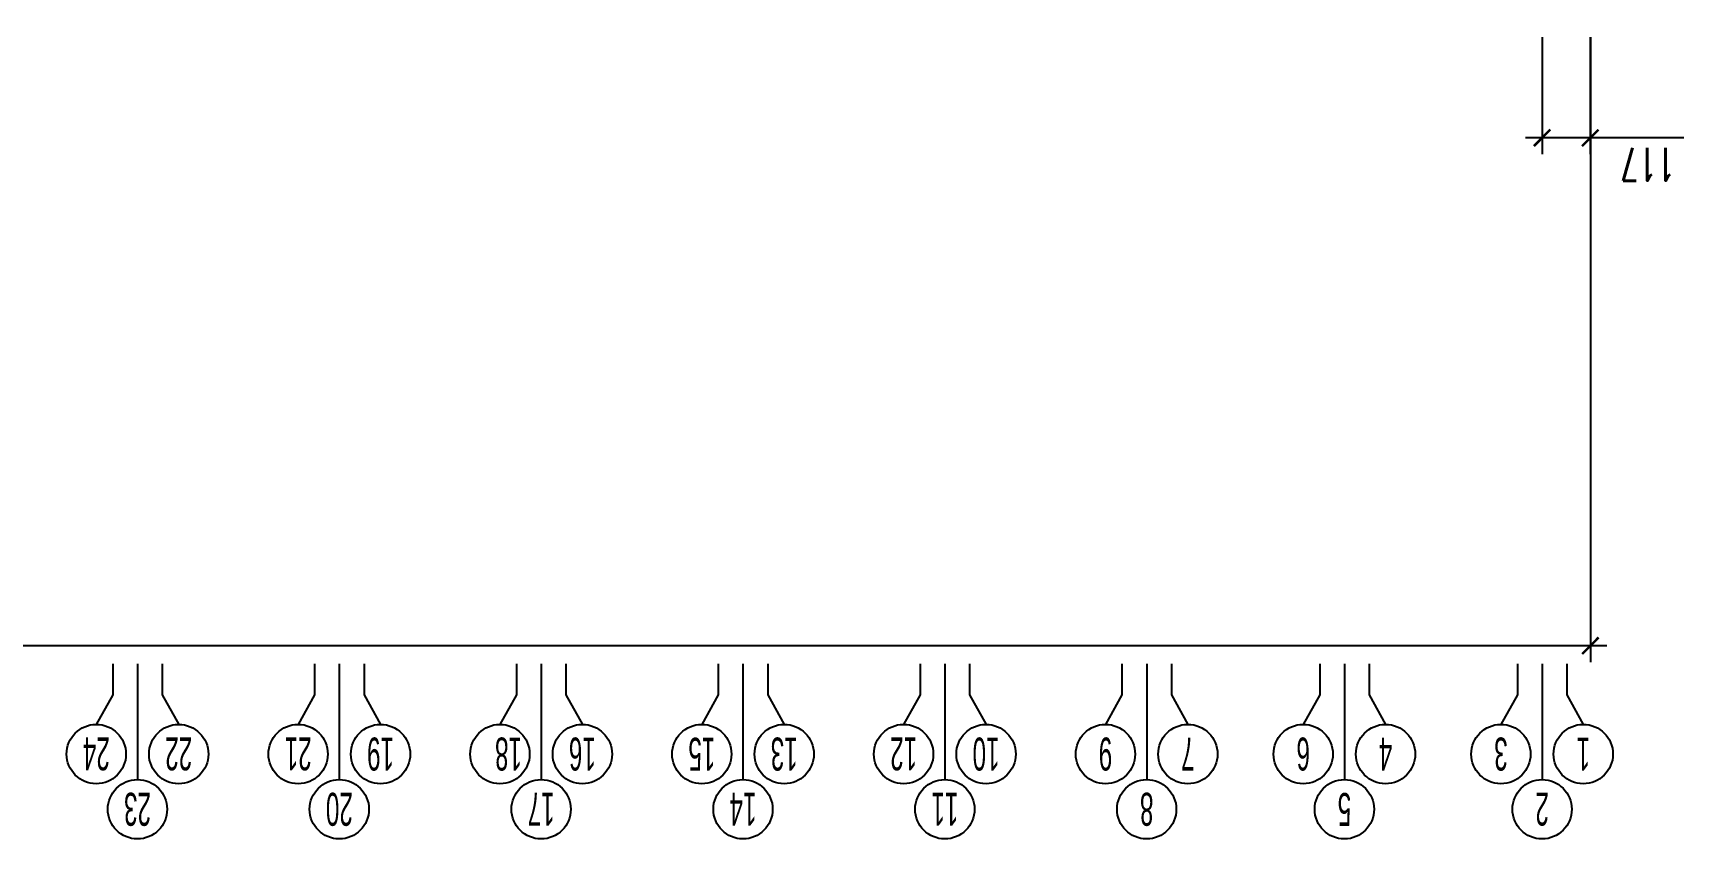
# Model space of a CAD drawing. Extents: x -57534 to 10615, y -13723 to 96319.
# Drawn here: x -13610 to -9602, y 45298 to 47252 of the extents above; entities that cross this region are included whole.
import ezdxf
from ezdxf.enums import TextEntityAlignment as Align

# ---------------------------------------------------------------- set-up
doc = ezdxf.new("R2010")
doc.units = 0
doc.header["$LTSCALE"] = 5
doc.header["$MEASUREMENT"] = 0
doc.layers.get('0').update_dxf_attribs({"linetype": 'CONTINUOUS'})
doc.layers.get('DEFPOINTS').update_dxf_attribs({"linetype": 'CONTINUOUS'})
for name, color, linetype in [('DIMENSION', 4, 'CONTINUOUS'), ('Net vang', 2, 'CONTINUOUS'), ('TEXT', 3, 'CONTINUOUS')]:
    doc.layers.add(name, color=color, linetype=linetype)
doc.styles.add('DIM', font='romans.shx', dxfattribs={"width": 0.65})
doc.styles.get("Standard").update_dxf_attribs({"font": 'vn_vni.shx', "width": 0.9})
doc.dimstyles.new('400.Ph', dxfattribs={"dimscale": 400, "dimtxt": 0.2, "dimasz": 0.1, "dimexe": 0.1, "dimexo": 0.1, "dimgap": 0.06, "dimtad": 1, "dimdec": 0, "dimzin": 0, "dimdsep": 46, "dimtxsty": 'DIM', "dimblk": 'ARCHTICK', "dimcen": 0.15, "dimdle": 0.1, "dimclrd": 256, "dimclre": 7, "dimclrt": 6, "dimadec": 0, "dimazin": 0, "dimtfac": 1, "dimtdec": 0, "dimtix": 1, "dimtmove": 0, "dimatfit": 3, "dimfxl": 1, "dimtolj": 1, "dimtzin": 0, "dimarcsym": 0})

# ---------------------------------------------------------------- blocks, each defined once
blk = doc.blocks.new('_ArchTick')
at = {"color": 0, "linetype": 'ByBlock', "const_width": 0.15}
blk.add_lwpolyline([(-0.5, -0.5), (0.5, 0.5)], dxfattribs=at)
blk = doc.blocks.new('*D97')
at = {"layer": 'DEFPOINTS', "color": 0}
for p in [(-12849.1, 15143.5), (-50569.1, 13627.7), (-12849.1, 13627.7)]:
    blk.add_point(p, dxfattribs=at)
at = {"layer": 'DIMENSION', "color": 7, "lineweight": -2}
for p, q in [((-50569.1, 13667.7), (-50569.1, 15183.5)), ((-12849.1, 13667.7), (-12849.1, 15183.5))]:
    blk.add_line(p, q, dxfattribs=at)
at = {"layer": 'DIMENSION', "lineweight": -2}
blk.add_line((-50609.1, 15143.5), (-12809.1, 15143.5), dxfattribs=at)
at = {"layer": 'DIMENSION', "lineweight": -2, "xscale": 40, "yscale": 40, "zscale": 40, "rotation": 180}
blk.add_blockref('_ArchTick', (-50569.1, 15143.5), dxfattribs=at)
at = {"layer": 'DIMENSION', "lineweight": -2, "xscale": 40, "yscale": 40, "zscale": 40}
blk.add_blockref('_ArchTick', (-12849.1, 15143.5), dxfattribs=at)
at = {"layer": 'DIMENSION', "color": 6, "insert": (-31669.1, 15207.5), "char_height": 80, "attachment_point": 5, "style": 'DIM'}
blk.add_mtext('\\A1;37720', dxfattribs=at)
blk = doc.blocks.new('*D393')
at = {"layer": 'DEFPOINTS', "color": 0}
for p in [(-69653.9, 13911.5), (-69770.9, 13627.7), (-69653.9, 13627.7)]:
    blk.add_point(p, dxfattribs=at)
at = {"layer": 'DIMENSION', "color": 7, "lineweight": -2}
for p, q in [((-69770.9, 13667.7), (-69770.9, 13951.5)), ((-69653.9, 13667.7), (-69653.9, 13951.5))]:
    blk.add_line(p, q, dxfattribs=at)
at = {"layer": 'DIMENSION', "lineweight": -2}
for p, q in [((-69998.3, 13911.5), (-69770.9, 13911.5)), ((-69810.9, 13911.5), (-69613.9, 13911.5))]:
    blk.add_line(p, q, dxfattribs=at)
at = {"layer": 'DIMENSION', "lineweight": -2, "xscale": 40, "yscale": 40, "zscale": 40, "rotation": 180}
blk.add_blockref('_ArchTick', (-69770.9, 13911.5), dxfattribs=at)
at = {"layer": 'DIMENSION', "lineweight": -2, "xscale": 40, "yscale": 40, "zscale": 40}
blk.add_blockref('_ArchTick', (-69653.9, 13911.5), dxfattribs=at)
at = {"layer": 'DIMENSION', "color": 6, "insert": (-69911.2, 13975.5), "char_height": 80, "attachment_point": 5, "style": 'DIM'}
blk.add_mtext('\\A1;117', dxfattribs=at)
blk = doc.blocks.new('pd1')
at = {"layer": 'DIMENSION', "color": 7}
blk.add_line((-69653.9, 13667.7), (-69653.9, 13951.5), dxfattribs=at)
at = {"layer": 'Net vang'}
for p, q in [((-69653.9, 15187.4), (-69653.9, 15468.1)), ((-69173.9, 15187.4), (-69173.9, 15468.1)), ((-68693.9, 15187.4), (-68693.9, 15468.1)), ((-68203.9, 15187.4), (-68203.9, 15468.1)), ((-67713.9, 15187.4), (-67713.9, 15468.1)), ((-67223.9, 15187.4), (-67223.9, 15468.1)), ((-66733.9, 15187.4), (-66733.9, 15468.1)), ((-66243.9, 15187.4), (-66243.9, 15468.1)), ((-69713.9, 15262.4), (-69753.9, 15334.2)), ((-69593.9, 15262.4), (-69553.9, 15334.2)), ((-69233.9, 15262.4), (-69273.9, 15334.2)), ((-69113.9, 15262.4), (-69073.9, 15334.2)), ((-68753.9, 15262.4), (-68793.9, 15334.2)), ((-68633.9, 15262.4), (-68593.9, 15334.2)), ((-68263.9, 15262.4), (-68303.9, 15334.2)), ((-68143.9, 15262.4), (-68103.9, 15334.2)), ((-67773.9, 15262.4), (-67813.9, 15334.2)), ((-67653.9, 15262.4), (-67613.9, 15334.2)), ((-67283.9, 15262.4), (-67323.9, 15334.2)), ((-67163.9, 15262.4), (-67123.9, 15334.2)), ((-66793.9, 15262.4), (-66833.9, 15334.2)), ((-66673.9, 15262.4), (-66633.9, 15334.2)), ((-66303.9, 15262.4), (-66343.9, 15334.2)), ((-66183.9, 15262.4), (-66143.9, 15334.2)), ((-69713.9, 15187.4), (-69713.9, 15262.4)), ((-69593.9, 15187.4), (-69593.9, 15262.4)), ((-69233.9, 15187.4), (-69233.9, 15262.4)), ((-69113.9, 15187.4), (-69113.9, 15262.4)), ((-68753.9, 15187.4), (-68753.9, 15262.4)), ((-68633.9, 15187.4), (-68633.9, 15262.4)), ((-68263.9, 15187.4), (-68263.9, 15262.4)), ((-68143.9, 15187.4), (-68143.9, 15262.4)), ((-67773.9, 15187.4), (-67773.9, 15262.4)), ((-67653.9, 15187.4), (-67653.9, 15262.4)), ((-67283.9, 15187.4), (-67283.9, 15262.4)), ((-67163.9, 15187.4), (-67163.9, 15262.4)), ((-66793.9, 15187.4), (-66793.9, 15262.4)), ((-66673.9, 15187.4), (-66673.9, 15262.4)), ((-66303.9, 15187.4), (-66303.9, 15262.4)), ((-66183.9, 15187.4), (-66183.9, 15262.4))]:
    blk.add_line(p, q, dxfattribs=at)
for centre in [(-69653.9, 15540.1), (-69173.9, 15540.1), (-68693.9, 15540.1), (-68203.9, 15540.1), (-67713.9, 15540.1), (-67223.9, 15540.1), (-66733.9, 15540.1), (-66243.9, 15540.1), (-69753.9, 15406.2), (-69553.9, 15406.2), (-69273.9, 15406.2), (-69073.9, 15406.2), (-68793.9, 15406.2), (-68593.9, 15406.2), (-68303.9, 15406.2), (-68103.9, 15406.2), (-67813.9, 15406.2), (-67613.9, 15406.2), (-67323.9, 15406.2), (-67123.9, 15406.2), (-66833.9, 15406.2), (-66633.9, 15406.2), (-66343.9, 15406.2), (-66143.9, 15406.2)]:
    blk.add_circle(centre, 72, dxfattribs=at)
at = {"layer": 'DIMENSION', "xscale": 40, "yscale": 40, "zscale": 40, "rotation": 180}
blk.add_blockref('_ArchTick', (-69653.9, 13911.5), dxfattribs=at)
at = {"layer": 'DIMENSION'}
dim = blk.add_linear_dim(base=(-69653.9, 13911.5), p1=(-69770.9, 13627.7), p2=(-69653.9, 13627.7), dimstyle='400.Ph', override={"dimtmove": 1}, dxfattribs=at)
dim.commit()
dim.dimension.update_dxf_attribs({"geometry": '*D393', "text_midpoint": (-69911.2, 13975.5), "dimtype": 128})
blk = doc.blocks.new('A$C7E87390C')
at = {"layer": 'DIMENSION'}
blk.add_blockref('pd1', (70539.5, -5928.3), dxfattribs=at)
at = {"layer": 'TEXT', "width": 0.55}
for s, p in [('2', (885.5, 9611.8)), ('5', (1365.5, 9611.8)), ('8', (1845.5, 9611.8)), ('11', (2335.5, 9611.8)), ('14', (2825.5, 9611.8)), ('17', (3315.5, 9611.8)), ('20', (3805.5, 9611.8)), ('23', (4295.5, 9611.8)), ('1', (785.5, 9477.9)), ('3', (985.5, 9477.9)), ('4', (1265.5, 9477.9)), ('6', (1465.5, 9477.9)), ('7', (1745.5, 9477.9)), ('9', (1945.5, 9477.9)), ('10', (2235.5, 9477.9)), ('12', (2435.5, 9477.9)), ('13', (2725.5, 9477.9)), ('15', (2925.5, 9477.9)), ('16', (3215.5, 9477.9)), ('18', (3394.9, 9477.9)), ('19', (3705.5, 9477.9)), ('21', (3905.5, 9477.9)), ('22', (4195.5, 9477.9)), ('24', (4395.5, 9477.9))]:
    blk.add_text(s, height=80, dxfattribs=at).set_placement(p, align=Align.MIDDLE)
at = {"layer": 'DIMENSION'}
dim = blk.add_linear_dim(base=(38488.5, 9215.1), p1=(768.5, 7699.4), p2=(38488.5, 7699.4), dimstyle='400.Ph', dxfattribs=at)
dim.commit()
dim.dimension.update_dxf_attribs({"geometry": '*D97', "text_midpoint": (19668.5, 9215.1), "dimtype": 128, "insert": (51337.6, -5928.3)})

msp = doc.modelspace()

# ---------------------------------------------------------------- block references
at = {"layer": 'DIMENSION', "ltscale": 5, "rotation": 180}
msp.add_blockref('A$C7E87390C', (-9060.5, 54981.5), dxfattribs=at)

doc.saveas('drawing.dxf')
